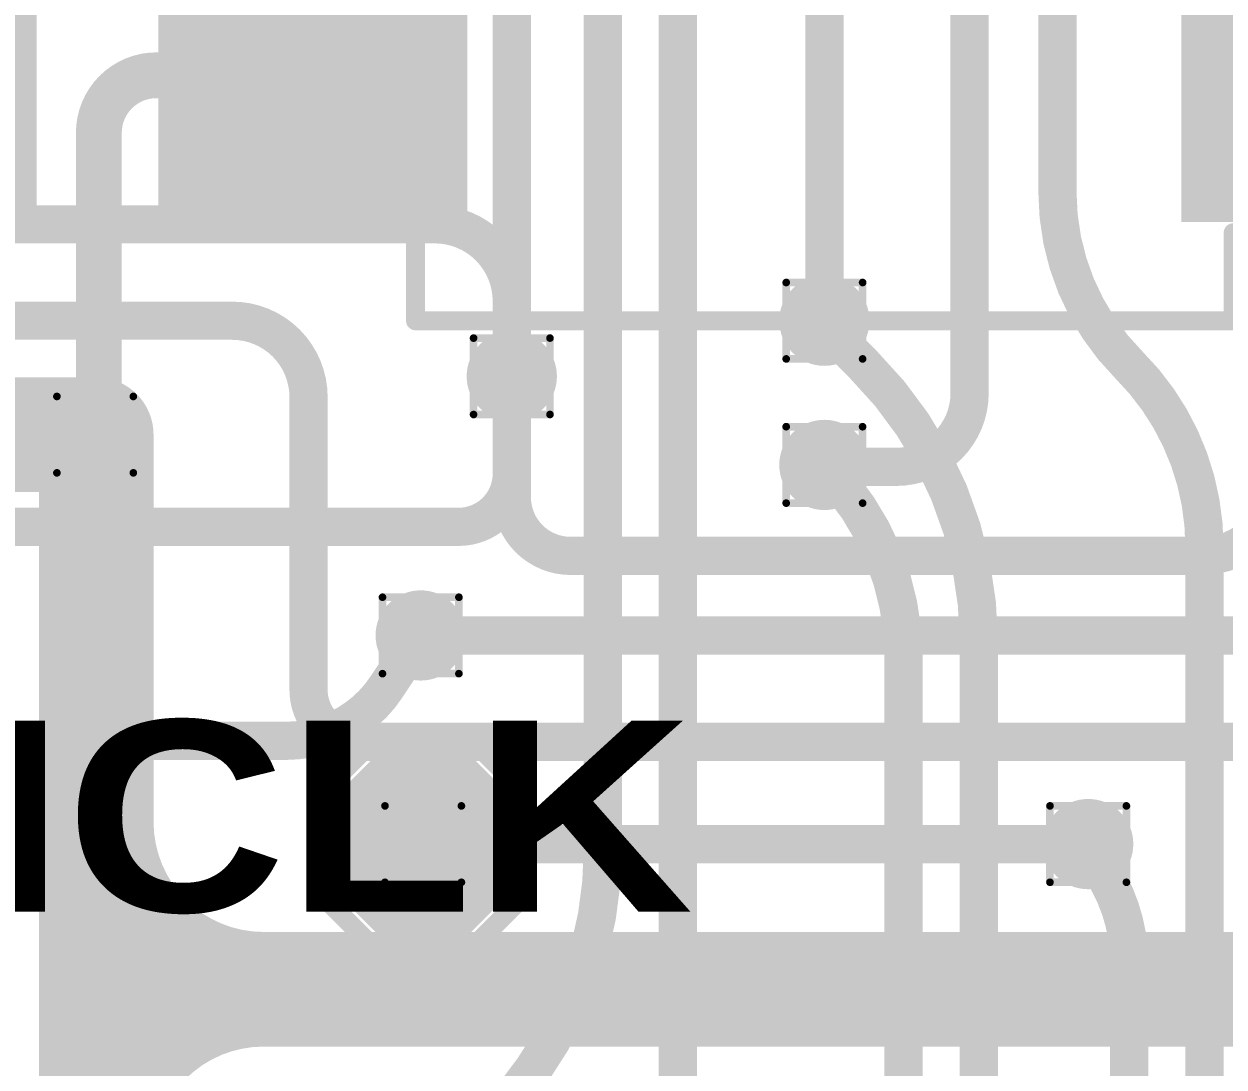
# Model space of a CAD drawing. Header units: inches. Extents: x -17 to 349, y -40 to 215.
# Drawn here: x 95.27 to 103.25, y 136.72 to 143.66 of the extents above; entities that cross this region are included whole.
import ezdxf

# ---------------------------------------------------------------- set-up
doc = ezdxf.new("R2010")
doc.units = ezdxf.units.IN
for name, color, linetype in [('Bottom Layer', 5, 'Continuous'), ('Drill Drawing', 1, 'Continuous'), ('Top Layer', 1, 'Continuous'), ('Top Overlay', 2, 'Continuous'), ('Top Paste', 8, 'Continuous'), ('Top Solder', 216, 'Continuous'), ('Via Holes', 16, 'Continuous')]:
    doc.layers.add(name, color=color, linetype=linetype)
doc.styles.add('Arial Black_Bold', font='', dxfattribs={"height": 0.2})
doc.styles.get('Arial Black_Bold').set_extended_font_data('Arial Black', bold=True)

# ---------------------------------------------------------------- blocks, each defined once
blk = doc.blocks.new('SMD6035_4P_61')
at = {"layer": 'Top Layer'}
for points in [[(-3.0998922, 1.8998946), (-1.2998958, 1.8998946), (-1.2998958, 0.4998974), (-3.0998922, 0.4998974)], [(1.2998958, 1.8998946), (3.0998922, 1.8998946), (3.0998922, 0.4998974), (1.2998958, 0.4998974)], [(-3.0998922, -0.4998974), (-1.2998958, -0.4998974), (-1.2998958, -1.8998946), (-3.0998922, -1.8998946)], [(1.2998958, -0.4998974), (3.0998922, -0.4998974), (3.0998922, -1.8998946), (1.2998958, -1.8998946)]]:
    blk.add_hatch(color=1, dxfattribs=at).paths.add_polyline_path(points)
at = {"layer": 'Top Paste'}
for points in [[(-3.0998922, 1.8998946), (-1.2998958, 1.8998946), (-1.2998958, 0.4998974), (-3.0998922, 0.4998974)], [(1.2998958, 1.8998946), (3.0998922, 1.8998946), (3.0998922, 0.4998974), (1.2998958, 0.4998974)], [(-3.0998922, -0.4998974), (-1.2998958, -0.4998974), (-1.2998958, -1.8998946), (-3.0998922, -1.8998946)], [(1.2998958, -0.4998974), (3.0998922, -0.4998974), (3.0998922, -1.8998946), (1.2998958, -1.8998946)]]:
    blk.add_hatch(color=8, dxfattribs=at).paths.add_polyline_path(points)
at = {"layer": 'Top Solder'}
for points in [[(-3.2014922, 2.0014946), (-1.1982958, 2.0014946), (-1.1982958, 0.3982974), (-3.2014922, 0.3982974)], [(1.1982958, 2.0014946), (3.2014922, 2.0014946), (3.2014922, 0.3982974), (1.1982958, 0.3982974)], [(-3.2014922, -0.3982974), (-1.1982958, -0.3982974), (-1.1982958, -2.0014946), (-3.2014922, -2.0014946)], [(1.1982958, -0.3982974), (3.2014922, -0.3982974), (3.2014922, -2.0014946), (1.1982958, -2.0014946)]]:
    blk.add_hatch(color=216, dxfattribs=at).paths.add_polyline_path(points)
at = {"layer": 'Top Overlay'}
for points in [[(1.095883, 1.8000218, 0.1999996, 0.1999996, 0), (-1.095883, 1.8000218, 0.1999996, 0.1999996, 0)], [(-2.999994, -0.2958592, 0.1999996, 0.1999996, 0), (-2.999994, 0.2958592, 0.1999996, 0.1999996, 0)], [(2.999994, -0.2958592, 0.1999996, 0.1999996, 0), (2.999994, 0.254, 0.1999996, 0.1999996, 0)], [(-3.4036, -1.2192, 0.127, 0.127, 0), (-3.40360254, -0.9652, 0.127, 0.127, 0)], [(-3.2766, -1.0922, 0.127, 0.127, 0), (-3.40360254, -0.9652, 0.127, 0.127, 0)], [(-3.4036, -1.2192, 0.127, 0.127, 0), (-3.2766, -1.0922, 0.127, 0.127, 0)], [(1.0446004, -1.7999964, 0.1999996, 0.1999996, 0), (-1.0958576, -1.7999964, 0.1999996, 0.1999996, 0)]]:
    blk.add_lwpolyline(points, format="xyseb", dxfattribs=at)
for points in [[(-1.1458829, 1.8000218, 0.0999998, 0.0999998, 1), (-1.0458831, 1.8000218, 0.0999998, 0.0999998, 1)], [(1.0458831, 1.8000218, 0.0999998, 0.0999998, 1), (1.1458829, 1.8000218, 0.0999998, 0.0999998, 1)], [(-3.0499939, 0.2958592, 0.0999998, 0.0999998, 1), (-2.9499941, 0.2958592, 0.0999998, 0.0999998, 1)], [(2.9499941, 0.254, 0.0999998, 0.0999998, 1), (3.0499939, 0.254, 0.0999998, 0.0999998, 1)], [(-3.0499939, -0.2958592, 0.0999998, 0.0999998, 1), (-2.9499941, -0.2958592, 0.0999998, 0.0999998, 1)], [(2.9499941, -0.2958592, 0.0999998, 0.0999998, 1), (3.0499939, -0.2958592, 0.0999998, 0.0999998, 1)], [(-3.43535254, -0.9652, 0.0635, 0.0635, 1), (-3.37185254, -0.9652, 0.0635, 0.0635, 1)], [(-3.43535254, -0.9652, 0.0635, 0.0635, 1), (-3.37185254, -0.9652, 0.0635, 0.0635, 1)], [(-3.30835, -1.0922, 0.0635, 0.0635, 1), (-3.24485, -1.0922, 0.0635, 0.0635, 1)], [(-3.30835, -1.0922, 0.0635, 0.0635, 1), (-3.24485, -1.0922, 0.0635, 0.0635, 1)], [(-3.43535, -1.2192, 0.0635, 0.0635, 1), (-3.37185, -1.2192, 0.0635, 0.0635, 1)], [(-3.43535, -1.2192, 0.0635, 0.0635, 1), (-3.37185, -1.2192, 0.0635, 0.0635, 1)], [(-1.1458575, -1.7999964, 0.0999998, 0.0999998, 1), (-1.0458577, -1.7999964, 0.0999998, 0.0999998, 1)], [(0.9946004999999999, -1.7999964, 0.0999998, 0.0999998, 1), (1.0946003, -1.7999964, 0.0999998, 0.0999998, 1)]]:
    blk.add_lwpolyline(points, format="xyseb", close=True, dxfattribs=at)
blk = doc.blocks.new('SSOP_28_208____62')
at = {"layer": 'Top Layer'}
for points in [[(-4.3249977, -3.34999965), (-2.47499886, -3.34999965), (-2.47499886, -3.79999875), (-4.3249977, -3.79999875)], [(2.4750014, -3.35000219), (4.32500024, -3.35000219), (4.32500024, -3.80000129), (2.4750014, -3.80000129)], [(-4.3249977, -4.00000089), (-2.47499886, -4.00000089), (-2.47499886, -4.449999989999999), (-4.3249977, -4.449999989999999)], [(2.47500394, -4.00000089), (4.32500278, -4.00000089), (4.32500278, -4.449999989999999), (2.47500394, -4.449999989999999)]]:
    blk.add_hatch(color=1, dxfattribs=at).paths.add_polyline_path(points)
at = {"layer": 'Top Paste'}
for points in [[(-4.3249977, -3.34999965), (-2.47499886, -3.34999965), (-2.47499886, -3.79999875), (-4.3249977, -3.79999875)], [(2.4750014, -3.35000219), (4.32500024, -3.35000219), (4.32500024, -3.80000129), (2.4750014, -3.80000129)], [(-4.3249977, -4.00000089), (-2.47499886, -4.00000089), (-2.47499886, -4.449999989999999), (-4.3249977, -4.449999989999999)], [(2.47500394, -4.00000089), (4.32500278, -4.00000089), (4.32500278, -4.449999989999999), (2.47500394, -4.449999989999999)]]:
    blk.add_hatch(color=8, dxfattribs=at).paths.add_polyline_path(points)
at = {"layer": 'Top Solder'}
for points in [[(-4.426597699999999, -2.59840095), (-2.37339886, -2.59840095), (-2.37339886, -3.25160005), (-4.426597699999999, -3.25160005)], [(2.37340394, -2.59840095), (4.42660278, -2.59840095), (4.42660278, -3.25160005), (2.37340394, -3.25160005)], [(-4.426597699999999, -3.24839965), (-2.37339886, -3.24839965), (-2.37339886, -3.90159875), (-4.426597699999999, -3.90159875)], [(2.3734014, -3.24840219), (4.42660024, -3.24840219), (4.42660024, -3.90160129), (2.3734014, -3.90160129)], [(-4.426597699999999, -3.89840089), (-2.37339886, -3.89840089), (-2.37339886, -4.55159999), (-4.426597699999999, -4.55159999)], [(2.37340394, -3.89840089), (4.42660278, -3.89840089), (4.42660278, -4.55159999), (2.37340394, -4.55159999)]]:
    blk.add_hatch(color=216, dxfattribs=at).paths.add_polyline_path(points)
at = {"layer": 'Top Overlay'}
for points in [[(-2.7178, -5.20699746, 0.127, 0.127, 0), (-2.7178, -4.6228, 0.127, 0.127, 0)], [(2.7178, -5.206999999999999, 0.127, 0.127, 0), (2.7178, -4.6228, 0.127, 0.127, 0)], [(-2.7178, -5.20699746, 0.127, 0.127, 0), (2.7178, -5.206999999999999, 0.127, 0.127, 0)]]:
    blk.add_lwpolyline(points, format="xyseb", dxfattribs=at)
for points in [[(-2.74955, -4.6228, 0.0635, 0.0635, 1), (-2.68605, -4.6228, 0.0635, 0.0635, 1)], [(2.68605, -4.6228, 0.0635, 0.0635, 1), (2.74955, -4.6228, 0.0635, 0.0635, 1)], [(-2.74955, -5.20699746, 0.0635, 0.0635, 1), (-2.68605, -5.20699746, 0.0635, 0.0635, 1)], [(-2.74955, -5.20699746, 0.0635, 0.0635, 1), (-2.68605, -5.20699746, 0.0635, 0.0635, 1)], [(2.68605, -5.206999999999999, 0.0635, 0.0635, 1), (2.74955, -5.206999999999999, 0.0635, 0.0635, 1)], [(2.68605, -5.206999999999999, 0.0635, 0.0635, 1), (2.74955, -5.206999999999999, 0.0635, 0.0635, 1)]]:
    blk.add_lwpolyline(points, format="xyseb", close=True, dxfattribs=at)
blk = doc.blocks.new('T____________0_5___67')
at = {"layer": 'Top Layer'}
blk.add_hatch(color=1, dxfattribs=at).paths.add_polyline_path([(0.250000135, 0.5000002699999999), (-0.250000135, 0.5000002699999999), (-0.5000002699999999, 0.250000135), (-0.5000002699999999, -0.250000135), (-0.250000135, -0.5000002699999999), (0.250000135, -0.5000002699999999), (0.5000002699999999, -0.250000135), (0.5000002699999999, 0.250000135)])
at = {"layer": 'Top Paste'}
blk.add_hatch(color=8, dxfattribs=at).paths.add_polyline_path([(0.250000135, 0.5000002699999999), (-0.250000135, 0.5000002699999999), (-0.5000002699999999, 0.250000135), (-0.5000002699999999, -0.250000135), (-0.250000135, -0.5000002699999999), (0.250000135, -0.5000002699999999), (0.5000002699999999, -0.250000135), (0.5000002699999999, 0.250000135)])
at = {"layer": 'Top Solder'}
blk.add_hatch(color=216, dxfattribs=at).paths.add_polyline_path([(0.300800135, 0.6016002699999999), (-0.300800135, 0.6016002699999999), (-0.6016002699999999, 0.300800135), (-0.6016002699999999, -0.300800135), (-0.300800135, -0.6016002699999999), (0.300800135, -0.6016002699999999), (0.6016002699999999, -0.300800135), (0.6016002699999999, 0.300800135)])
at = {"layer": 'Top Overlay'}
for points in [[(-0.33552384, 0.6795008, 0.127, 0.127, 0), (-0.6818579199999999, 0.33316672, 0.127, 0.127, 0)], [(-0.33552384, 0.6795008, 0.127, 0.127, 0), (0.3364991999999999, 0.6795008, 0.127, 0.127, 0)], [(0.3364991999999999, 0.6795008, 0.127, 0.127, 0), (0.6836460799999999, 0.33235392, 0.127, 0.127, 0)], [(-0.6818579199999999, 0.33316672, 0.127, 0.127, 0), (-0.6818579199999999, -0.33414208, 0.127, 0.127, 0)], [(0.6836460799999999, 0.33235392, 0.127, 0.127, 0), (0.6836460799999999, -0.32983424, 0.127, 0.127, 0)], [(-0.6818579199999999, -0.33414208, 0.127, 0.127, 0), (-0.33739328, -0.6786067199999999, 0.127, 0.127, 0)], [(0.6836460799999999, -0.32983424, 0.127, 0.127, 0), (0.3348736, -0.6786067199999999, 0.127, 0.127, 0)], [(-0.33739328, -0.6786067199999999, 0.127, 0.127, 0), (0.3348736, -0.6786067199999999, 0.127, 0.127, 0)]]:
    blk.add_lwpolyline(points, format="xyseb", dxfattribs=at)
for points in [[(-0.36727384, 0.6795008, 0.0635, 0.0635, 1), (-0.30377384, 0.6795008, 0.0635, 0.0635, 1)], [(-0.36727384, 0.6795008, 0.0635, 0.0635, 1), (-0.30377384, 0.6795008, 0.0635, 0.0635, 1)], [(0.3047492, 0.6795008, 0.0635, 0.0635, 1), (0.3682492, 0.6795008, 0.0635, 0.0635, 1)], [(0.3047492, 0.6795008, 0.0635, 0.0635, 1), (0.3682492, 0.6795008, 0.0635, 0.0635, 1)], [(-0.71360792, 0.33316672, 0.0635, 0.0635, 1), (-0.65010792, 0.33316672, 0.0635, 0.0635, 1)], [(-0.71360792, 0.33316672, 0.0635, 0.0635, 1), (-0.65010792, 0.33316672, 0.0635, 0.0635, 1)], [(0.65189608, 0.33235392, 0.0635, 0.0635, 1), (0.71539608, 0.33235392, 0.0635, 0.0635, 1)], [(0.65189608, 0.33235392, 0.0635, 0.0635, 1), (0.71539608, 0.33235392, 0.0635, 0.0635, 1)], [(-0.71360792, -0.33414208, 0.0635, 0.0635, 1), (-0.65010792, -0.33414208, 0.0635, 0.0635, 1)], [(-0.71360792, -0.33414208, 0.0635, 0.0635, 1), (-0.65010792, -0.33414208, 0.0635, 0.0635, 1)], [(0.65189608, -0.32983424, 0.0635, 0.0635, 1), (0.71539608, -0.32983424, 0.0635, 0.0635, 1)], [(0.65189608, -0.32983424, 0.0635, 0.0635, 1), (0.71539608, -0.32983424, 0.0635, 0.0635, 1)], [(-0.36914328, -0.6786067199999999, 0.0635, 0.0635, 1), (-0.30564328, -0.6786067199999999, 0.0635, 0.0635, 1)], [(-0.36914328, -0.6786067199999999, 0.0635, 0.0635, 1), (-0.30564328, -0.6786067199999999, 0.0635, 0.0635, 1)], [(0.3031236, -0.6786067199999999, 0.0635, 0.0635, 1), (0.3666236, -0.6786067199999999, 0.0635, 0.0635, 1)], [(0.3031236, -0.6786067199999999, 0.0635, 0.0635, 1), (0.3666236, -0.6786067199999999, 0.0635, 0.0635, 1)]]:
    blk.add_lwpolyline(points, format="xyseb", close=True, dxfattribs=at)

msp = doc.modelspace()

# ---------------------------------------------------------------- hatches: boundary and pattern name
at = {"layer": 'Bottom Layer'}
h = msp.add_hatch(color=5, dxfattribs=at)
edge = h.paths.add_edge_path()
edge.add_arc((100.59369772, 141.68247254), 0.2999994, 0, 360)
h = msp.add_hatch(color=5, dxfattribs=at)
edge = h.paths.add_edge_path()
edge.add_arc((98.51561196, 141.31290254), 0.2999994, 0, 360)
h = msp.add_hatch(color=5, dxfattribs=at)
edge = h.paths.add_edge_path()
edge.add_arc((95.74587404, 140.92501152), 0.2999994, 0, 360)
h = msp.add_hatch(color=5, dxfattribs=at)
edge = h.paths.add_edge_path()
edge.add_arc((100.59369772, 140.72371652), 0.2999994, 0, 360)
h = msp.add_hatch(color=5, dxfattribs=at)
edge = h.paths.add_edge_path()
edge.add_arc((97.91014453999999, 139.5899545), 0.2999994, 0, 360)
h = msp.add_hatch(color=5, dxfattribs=at)
edge = h.paths.add_edge_path()
edge.add_arc((97.92669771999999, 138.20267), 0.2999994, 0, 360)
h = msp.add_hatch(color=5, dxfattribs=at)
edge = h.paths.add_edge_path()
edge.add_arc((102.34721212, 138.20267), 0.2999994, 0, 360)
at = {"layer": 'Top Layer'}
h = msp.add_hatch(color=1, dxfattribs=at)
edge = h.paths.add_edge_path()
edge.add_arc((100.59369772, 141.68247254), 0.2999994, 0, 360)
h = msp.add_hatch(color=1, dxfattribs=at)
edge = h.paths.add_edge_path()
edge.add_arc((98.51561196, 141.31290254), 0.2999994, 0, 360)
h = msp.add_hatch(color=1, dxfattribs=at)
edge = h.paths.add_edge_path()
edge.add_arc((95.74587404, 140.92501152), 0.2999994, 0, 360)
h = msp.add_hatch(color=1, dxfattribs=at)
edge = h.paths.add_edge_path()
edge.add_arc((100.59369772, 140.72371652), 0.2999994, 0, 360)
h = msp.add_hatch(color=1, dxfattribs=at)
edge = h.paths.add_edge_path()
edge.add_arc((97.91014453999999, 139.5899545), 0.2999994, 0, 360)
h = msp.add_hatch(color=1, dxfattribs=at)
edge = h.paths.add_edge_path()
edge.add_arc((97.92669771999999, 138.20267), 0.2999994, 0, 360)
h = msp.add_hatch(color=1, dxfattribs=at)
edge = h.paths.add_edge_path()
edge.add_arc((102.34721212, 138.20267), 0.2999994, 0, 360)
at = {"layer": 'Via Holes'}
h = msp.add_hatch(color=7, dxfattribs=at)
edge = h.paths.add_edge_path()
edge.add_arc((100.59369772, 141.68247254), 0.1499997, 0, 360)
h = msp.add_hatch(color=7, dxfattribs=at)
edge = h.paths.add_edge_path()
edge.add_arc((98.51561196, 141.31290254), 0.1499997, 0, 360)
h = msp.add_hatch(color=7, dxfattribs=at)
edge = h.paths.add_edge_path()
edge.add_arc((95.74587404, 140.92501152), 0.1499997, 0, 360)
h = msp.add_hatch(color=7, dxfattribs=at)
edge = h.paths.add_edge_path()
edge.add_arc((100.59369772, 140.72371652), 0.1499997, 0, 360)
h = msp.add_hatch(color=7, dxfattribs=at)
edge = h.paths.add_edge_path()
edge.add_arc((97.91014453999999, 139.5899545), 0.1499997, 0, 360)
h = msp.add_hatch(color=7, dxfattribs=at)
edge = h.paths.add_edge_path()
edge.add_arc((97.92669771999999, 138.20267), 0.1499997, 0, 360)
h = msp.add_hatch(color=7, dxfattribs=at)
edge = h.paths.add_edge_path()
edge.add_arc((102.34721212, 138.20267), 0.1499997, 0, 360)

# ---------------------------------------------------------------- linework, layer by layer
at = {"layer": 'Bottom Layer'}
for points in [[(100.59369772, 141.68247254, 0.254, 0.254, 0), (100.59369772, 149.17547, 0.254, 0.254, 0)], [(101.55889772, 141.19987, 0.254, 0.254, 0), (101.55889772, 149.17547, 0.254, 0.254, 0)], [(87.25869772, 142.32367268, 0.254, 0.254, 0), (98.00352256, 142.32367268, 0.254, 0.254, 0)], [(98.00352256, 142.32367268, 0.254, 0.254, -0.4142135623730951), (98.51569831999998, 141.81149692, 0.254, 0.254, 0)], [(98.51569831999998, 140.50984598, 0.254, 0.254, 0), (98.51569831999998, 141.81149692, 0.254, 0.254, 0)], [(87.11790805999999, 141.68247254, 0.254, 0.254, 0), (96.65669772, 141.68247254, 0.254, 0.254, 0)], [(96.65669772, 141.68247254, 0.254, 0.254, -0.4142135623730951), (97.16469771999999, 141.17447254, 0.254, 0.254, 0)], [(86.68437324, 140.92501152, 0.7619999999999999, 0.7619999999999999, 0), (95.74587404, 140.92501152, 0.7619999999999999, 0.7619999999999999, 0)], [(95.75329083999999, 138.35000016, 0.7619999999999999, 0.7619999999999999, 0), (95.75329083999999, 140.92501152, 0.7619999999999999, 0.7619999999999999, 0)], [(97.16469771999999, 139.227052, 0.254, 0.254, 0), (97.16469771999999, 141.17447254, 0.254, 0.254, 0)], [(101.55889772, 141.19987, 0.254, 0.254, -0.4142135623730951), (101.06976992, 140.7107422, 0.254, 0.254, 0)], [(100.59369772, 140.72371652, 0.254, 0.254, 0), (100.8593487, 140.71074728, 0.254, 0.254, 0)], [(100.8593487, 140.71074728, 0.254, 0.254, 0), (101.06976992, 140.7107422, 0.254, 0.254, 0)], [(103.61611484, 140.63097604, 0.254, 0.254, -0.4142135623730951), (103.10405592, 140.11891712, 0.254, 0.254, 0)], [(98.90662718, 140.11891712, 0.254, 0.254, -0.4142135623730951), (98.51569831999998, 140.50984598, 0.254, 0.254, 0)], [(98.90662718, 140.11891712, 0.254, 0.254, 0), (103.10405592, 140.11891712, 0.254, 0.254, 0)], [(97.91014453999999, 139.5899545, 0.254, 0.254, 0), (104.04692678, 139.5899545, 0.254, 0.254, 0)], [(97.5085934, 138.88315632, 0.254, 0.254, -0.4142135623730951), (97.16469771999999, 139.227052, 0.254, 0.254, 0)], [(97.5085934, 138.88315632, 0.254, 0.254, 0), (105.2036758, 138.88315632, 0.254, 0.254, 0)], [(95.75329083999999, 136.1249373, 0.7619999999999999, 0.7619999999999999, 0), (95.75329083999999, 138.35000016, 0.7619999999999999, 0.7619999999999999, 0)], [(96.865821, 137.23747, 0.7619999999999999, 0.7619999999999999, -0.4142135623730951), (95.75329083999999, 138.35000016, 0.7619999999999999, 0.7619999999999999, 0)], [(97.98648931999999, 138.20267, 0.254, 0.254, 0), (102.37700632, 138.20267, 0.254, 0.254, 0)], [(95.75329083999999, 136.1249373, 0.7619999999999999, 0.7619999999999999, -0.4142135623730951), (96.865821, 137.23746746, 0.7619999999999999, 0.7619999999999999, 0)], [(96.865821, 137.23747, 0.7619999999999999, 0.7619999999999999, 0), (105.60542252, 137.23747, 0.7619999999999999, 0.7619999999999999, 0)]]:
    msp.add_lwpolyline(points, format="xyseb", dxfattribs=at)
for points in [[(97.94002255999999, 142.32367268, 0.127, 0.127, 1), (98.06702256, 142.32367268, 0.127, 0.127, 1)], [(97.94002255999999, 142.32367268, 0.127, 0.127, 1), (98.06702256, 142.32367268, 0.127, 0.127, 1)], [(98.45219832, 141.81149692, 0.127, 0.127, 1), (98.57919831999999, 141.81149692, 0.127, 0.127, 1)], [(98.45219832, 141.81149692, 0.127, 0.127, 1), (98.57919831999999, 141.81149692, 0.127, 0.127, 1)], [(96.59319772, 141.68247254, 0.127, 0.127, 1), (96.72019772, 141.68247254, 0.127, 0.127, 1)], [(96.59319772, 141.68247254, 0.127, 0.127, 1), (96.72019772, 141.68247254, 0.127, 0.127, 1)], [(100.53019772, 141.68247254, 0.127, 0.127, 1), (100.65719772, 141.68247254, 0.127, 0.127, 1)], [(95.55537403999999, 140.92501152, 0.3809999999999999, 0.3809999999999999, 1), (95.93637403999999, 140.92501152, 0.3809999999999999, 0.3809999999999999, 1)], [(95.56279083999999, 140.92501152, 0.3809999999999999, 0.3809999999999999, 1), (95.94379083999999, 140.92501152, 0.3809999999999999, 0.3809999999999999, 1)], [(97.10119772, 141.17447254, 0.127, 0.127, 1), (97.22819772, 141.17447254, 0.127, 0.127, 1)], [(97.10119772, 141.17447254, 0.127, 0.127, 1), (97.22819772, 141.17447254, 0.127, 0.127, 1)], [(101.49539772, 141.19987, 0.127, 0.127, 1), (101.62239772, 141.19987, 0.127, 0.127, 1)], [(101.49539772, 141.19987, 0.127, 0.127, 1), (101.62239772, 141.19987, 0.127, 0.127, 1)], [(100.53019772, 140.72371652, 0.127, 0.127, 1), (100.65719772, 140.72371652, 0.127, 0.127, 1)], [(100.7958487, 140.71074728, 0.127, 0.127, 1), (100.9228487, 140.71074728, 0.127, 0.127, 1)], [(100.7958487, 140.71074728, 0.127, 0.127, 1), (100.9228487, 140.71074728, 0.127, 0.127, 1)], [(101.00626992, 140.7107422, 0.127, 0.127, 1), (101.13326992, 140.7107422, 0.127, 0.127, 1)], [(101.00626992, 140.7107422, 0.127, 0.127, 1), (101.13326992, 140.7107422, 0.127, 0.127, 1)], [(98.45219832, 140.50984598, 0.127, 0.127, 1), (98.57919831999999, 140.50984598, 0.127, 0.127, 1)], [(98.45219832, 140.50984598, 0.127, 0.127, 1), (98.57919831999999, 140.50984598, 0.127, 0.127, 1)], [(98.84312718, 140.11891712, 0.127, 0.127, 1), (98.97012717999999, 140.11891712, 0.127, 0.127, 1)], [(98.84312718, 140.11891712, 0.127, 0.127, 1), (98.97012717999999, 140.11891712, 0.127, 0.127, 1)], [(103.04055592, 140.11891712, 0.127, 0.127, 1), (103.16755592, 140.11891712, 0.127, 0.127, 1)], [(103.04055592, 140.11891712, 0.127, 0.127, 1), (103.16755592, 140.11891712, 0.127, 0.127, 1)], [(97.84664453999999, 139.5899545, 0.127, 0.127, 1), (97.97364454, 139.5899545, 0.127, 0.127, 1)], [(97.10119772, 139.227052, 0.127, 0.127, 1), (97.22819772, 139.227052, 0.127, 0.127, 1)], [(97.10119772, 139.227052, 0.127, 0.127, 1), (97.22819772, 139.227052, 0.127, 0.127, 1)], [(97.44509339999999, 138.88315632, 0.127, 0.127, 1), (97.5720934, 138.88315632, 0.127, 0.127, 1)], [(97.44509339999999, 138.88315632, 0.127, 0.127, 1), (97.5720934, 138.88315632, 0.127, 0.127, 1)], [(95.56279083999999, 138.35000016, 0.3809999999999999, 0.3809999999999999, 1), (95.94379083999999, 138.35000016, 0.3809999999999999, 0.3809999999999999, 1)], [(95.56279083999999, 138.35000016, 0.3809999999999999, 0.3809999999999999, 1), (95.94379083999999, 138.35000016, 0.3809999999999999, 0.3809999999999999, 1)], [(95.56279083999999, 138.35000016, 0.3809999999999999, 0.3809999999999999, 1), (95.94379083999999, 138.35000016, 0.3809999999999999, 0.3809999999999999, 1)], [(97.92298932, 138.20267, 0.127, 0.127, 1), (98.04998932, 138.20267, 0.127, 0.127, 1)], [(102.31350632, 138.20267, 0.127, 0.127, 1), (102.44050632, 138.20267, 0.127, 0.127, 1)], [(96.675321, 137.23747, 0.3809999999999999, 0.3809999999999999, 1), (97.056321, 137.23747, 0.3809999999999999, 0.3809999999999999, 1)], [(96.675321, 137.23747, 0.3809999999999999, 0.3809999999999999, 1), (97.056321, 137.23747, 0.3809999999999999, 0.3809999999999999, 1)], [(96.675321, 137.23746746, 0.3809999999999999, 0.3809999999999999, 1), (97.056321, 137.23746746, 0.3809999999999999, 0.3809999999999999, 1)]]:
    msp.add_lwpolyline(points, format="xyseb", close=True, dxfattribs=at)
at = {"layer": 'Drill Drawing'}
for points in [[(100.33969772, 141.93647254, 0.0508, 0.0508, 0), (100.84769772, 141.93647254, 0.0508, 0.0508, 0)], [(100.33969772, 141.42847254, 0.0508, 0.0508, 0), (100.33969772, 141.93647254, 0.0508, 0.0508, 0)], [(100.84769772, 141.42847254, 0.0508, 0.0508, 0), (100.84769772, 141.93647254, 0.0508, 0.0508, 0)], [(98.26161196, 141.56690254, 0.0508, 0.0508, 0), (98.76961195999999, 141.56690254, 0.0508, 0.0508, 0)], [(98.26161196, 141.05890254, 0.0508, 0.0508, 0), (98.26161196, 141.56690254, 0.0508, 0.0508, 0)], [(98.76961195999999, 141.05890254, 0.0508, 0.0508, 0), (98.76961195999999, 141.56690254, 0.0508, 0.0508, 0)], [(100.33969772, 141.42847254, 0.0508, 0.0508, 0), (100.84769772, 141.42847254, 0.0508, 0.0508, 0)], [(95.49187404, 141.17901152, 0.0508, 0.0508, 0), (95.99987404, 141.17901152, 0.0508, 0.0508, 0)], [(95.49187404, 140.67101152, 0.0508, 0.0508, 0), (95.49187404, 141.17901152, 0.0508, 0.0508, 0)], [(95.99987404, 140.67101152, 0.0508, 0.0508, 0), (95.99987404, 141.17901152, 0.0508, 0.0508, 0)], [(98.26161196, 141.05890254, 0.0508, 0.0508, 0), (98.76961195999999, 141.05890254, 0.0508, 0.0508, 0)], [(100.33969772, 140.97771652, 0.0508, 0.0508, 0), (100.84769772, 140.97771652, 0.0508, 0.0508, 0)], [(100.33969772, 140.46971652, 0.0508, 0.0508, 0), (100.33969772, 140.97771652, 0.0508, 0.0508, 0)], [(100.84769772, 140.46971652, 0.0508, 0.0508, 0), (100.84769772, 140.97771652, 0.0508, 0.0508, 0)], [(95.49187404, 140.67101152, 0.0508, 0.0508, 0), (95.99987404, 140.67101152, 0.0508, 0.0508, 0)], [(100.33969772, 140.46971652, 0.0508, 0.0508, 0), (100.84769772, 140.46971652, 0.0508, 0.0508, 0)], [(97.65614454, 139.8439545, 0.0508, 0.0508, 0), (98.16414454, 139.8439545, 0.0508, 0.0508, 0)], [(97.65614454, 139.3359545, 0.0508, 0.0508, 0), (97.65614454, 139.8439545, 0.0508, 0.0508, 0)], [(98.16414454, 139.3359545, 0.0508, 0.0508, 0), (98.16414454, 139.8439545, 0.0508, 0.0508, 0)], [(97.65614454, 139.3359545, 0.0508, 0.0508, 0), (98.16414454, 139.3359545, 0.0508, 0.0508, 0)], [(97.67269772, 138.45667, 0.0508, 0.0508, 0), (98.18069772, 138.45667, 0.0508, 0.0508, 0)], [(97.67269772, 137.94867, 0.0508, 0.0508, 0), (97.67269772, 138.45667, 0.0508, 0.0508, 0)], [(98.18069772, 137.94867, 0.0508, 0.0508, 0), (98.18069772, 138.45667, 0.0508, 0.0508, 0)], [(102.09321212, 138.45667, 0.0508, 0.0508, 0), (102.60121212, 138.45667, 0.0508, 0.0508, 0)], [(102.09321212, 137.94867, 0.0508, 0.0508, 0), (102.09321212, 138.45667, 0.0508, 0.0508, 0)], [(102.60121212, 137.94867, 0.0508, 0.0508, 0), (102.60121212, 138.45667, 0.0508, 0.0508, 0)], [(97.67269772, 137.94867, 0.0508, 0.0508, 0), (98.18069772, 137.94867, 0.0508, 0.0508, 0)], [(102.09321212, 137.94867, 0.0508, 0.0508, 0), (102.60121212, 137.94867, 0.0508, 0.0508, 0)]]:
    msp.add_lwpolyline(points, format="xyseb", dxfattribs=at)
for points in [[(100.32699772, 141.93647254, 0.0254, 0.0254, 1), (100.35239772, 141.93647254, 0.0254, 0.0254, 1)], [(100.32699772, 141.93647254, 0.0254, 0.0254, 1), (100.35239772, 141.93647254, 0.0254, 0.0254, 1)], [(100.83499772, 141.93647254, 0.0254, 0.0254, 1), (100.86039772, 141.93647254, 0.0254, 0.0254, 1)], [(100.83499772, 141.93647254, 0.0254, 0.0254, 1), (100.86039772, 141.93647254, 0.0254, 0.0254, 1)], [(98.24891196, 141.56690254, 0.0254, 0.0254, 1), (98.27431195999999, 141.56690254, 0.0254, 0.0254, 1)], [(98.24891196, 141.56690254, 0.0254, 0.0254, 1), (98.27431195999999, 141.56690254, 0.0254, 0.0254, 1)], [(98.75691196, 141.56690254, 0.0254, 0.0254, 1), (98.78231196, 141.56690254, 0.0254, 0.0254, 1)], [(98.75691196, 141.56690254, 0.0254, 0.0254, 1), (98.78231196, 141.56690254, 0.0254, 0.0254, 1)], [(100.32699772, 141.42847254, 0.0254, 0.0254, 1), (100.35239772, 141.42847254, 0.0254, 0.0254, 1)], [(100.32699772, 141.42847254, 0.0254, 0.0254, 1), (100.35239772, 141.42847254, 0.0254, 0.0254, 1)], [(100.83499772, 141.42847254, 0.0254, 0.0254, 1), (100.86039772, 141.42847254, 0.0254, 0.0254, 1)], [(100.83499772, 141.42847254, 0.0254, 0.0254, 1), (100.86039772, 141.42847254, 0.0254, 0.0254, 1)], [(95.47917404, 141.17901152, 0.0254, 0.0254, 1), (95.50457404, 141.17901152, 0.0254, 0.0254, 1)], [(95.47917404, 141.17901152, 0.0254, 0.0254, 1), (95.50457404, 141.17901152, 0.0254, 0.0254, 1)], [(95.98717403999999, 141.17901152, 0.0254, 0.0254, 1), (96.01257404, 141.17901152, 0.0254, 0.0254, 1)], [(95.98717403999999, 141.17901152, 0.0254, 0.0254, 1), (96.01257404, 141.17901152, 0.0254, 0.0254, 1)], [(98.24891196, 141.05890254, 0.0254, 0.0254, 1), (98.27431195999999, 141.05890254, 0.0254, 0.0254, 1)], [(98.24891196, 141.05890254, 0.0254, 0.0254, 1), (98.27431195999999, 141.05890254, 0.0254, 0.0254, 1)], [(98.75691196, 141.05890254, 0.0254, 0.0254, 1), (98.78231196, 141.05890254, 0.0254, 0.0254, 1)], [(98.75691196, 141.05890254, 0.0254, 0.0254, 1), (98.78231196, 141.05890254, 0.0254, 0.0254, 1)], [(100.32699772, 140.97771652, 0.0254, 0.0254, 1), (100.35239772, 140.97771652, 0.0254, 0.0254, 1)], [(100.32699772, 140.97771652, 0.0254, 0.0254, 1), (100.35239772, 140.97771652, 0.0254, 0.0254, 1)], [(100.83499772, 140.97771652, 0.0254, 0.0254, 1), (100.86039772, 140.97771652, 0.0254, 0.0254, 1)], [(100.83499772, 140.97771652, 0.0254, 0.0254, 1), (100.86039772, 140.97771652, 0.0254, 0.0254, 1)], [(95.47917404, 140.67101152, 0.0254, 0.0254, 1), (95.50457404, 140.67101152, 0.0254, 0.0254, 1)], [(95.47917404, 140.67101152, 0.0254, 0.0254, 1), (95.50457404, 140.67101152, 0.0254, 0.0254, 1)], [(95.98717403999999, 140.67101152, 0.0254, 0.0254, 1), (96.01257404, 140.67101152, 0.0254, 0.0254, 1)], [(95.98717403999999, 140.67101152, 0.0254, 0.0254, 1), (96.01257404, 140.67101152, 0.0254, 0.0254, 1)], [(100.32699772, 140.46971652, 0.0254, 0.0254, 1), (100.35239772, 140.46971652, 0.0254, 0.0254, 1)], [(100.32699772, 140.46971652, 0.0254, 0.0254, 1), (100.35239772, 140.46971652, 0.0254, 0.0254, 1)], [(100.83499772, 140.46971652, 0.0254, 0.0254, 1), (100.86039772, 140.46971652, 0.0254, 0.0254, 1)], [(100.83499772, 140.46971652, 0.0254, 0.0254, 1), (100.86039772, 140.46971652, 0.0254, 0.0254, 1)], [(97.64344453999999, 139.8439545, 0.0254, 0.0254, 1), (97.66884454, 139.8439545, 0.0254, 0.0254, 1)], [(97.64344453999999, 139.8439545, 0.0254, 0.0254, 1), (97.66884454, 139.8439545, 0.0254, 0.0254, 1)], [(98.15144453999999, 139.8439545, 0.0254, 0.0254, 1), (98.17684453999999, 139.8439545, 0.0254, 0.0254, 1)], [(98.15144453999999, 139.8439545, 0.0254, 0.0254, 1), (98.17684453999999, 139.8439545, 0.0254, 0.0254, 1)], [(97.64344453999999, 139.3359545, 0.0254, 0.0254, 1), (97.66884454, 139.3359545, 0.0254, 0.0254, 1)], [(97.64344453999999, 139.3359545, 0.0254, 0.0254, 1), (97.66884454, 139.3359545, 0.0254, 0.0254, 1)], [(98.15144453999999, 139.3359545, 0.0254, 0.0254, 1), (98.17684453999999, 139.3359545, 0.0254, 0.0254, 1)], [(98.15144453999999, 139.3359545, 0.0254, 0.0254, 1), (98.17684453999999, 139.3359545, 0.0254, 0.0254, 1)], [(97.65999771999999, 138.45667, 0.0254, 0.0254, 1), (97.68539772, 138.45667, 0.0254, 0.0254, 1)], [(97.65999771999999, 138.45667, 0.0254, 0.0254, 1), (97.68539772, 138.45667, 0.0254, 0.0254, 1)], [(98.16799772, 138.45667, 0.0254, 0.0254, 1), (98.19339772, 138.45667, 0.0254, 0.0254, 1)], [(98.16799772, 138.45667, 0.0254, 0.0254, 1), (98.19339772, 138.45667, 0.0254, 0.0254, 1)], [(102.08051212, 138.45667, 0.0254, 0.0254, 1), (102.10591212, 138.45667, 0.0254, 0.0254, 1)], [(102.08051212, 138.45667, 0.0254, 0.0254, 1), (102.10591212, 138.45667, 0.0254, 0.0254, 1)], [(102.58851212, 138.45667, 0.0254, 0.0254, 1), (102.61391212, 138.45667, 0.0254, 0.0254, 1)], [(102.58851212, 138.45667, 0.0254, 0.0254, 1), (102.61391212, 138.45667, 0.0254, 0.0254, 1)], [(97.65999771999999, 137.94867, 0.0254, 0.0254, 1), (97.68539772, 137.94867, 0.0254, 0.0254, 1)], [(97.65999771999999, 137.94867, 0.0254, 0.0254, 1), (97.68539772, 137.94867, 0.0254, 0.0254, 1)], [(98.16799772, 137.94867, 0.0254, 0.0254, 1), (98.19339772, 137.94867, 0.0254, 0.0254, 1)], [(98.16799772, 137.94867, 0.0254, 0.0254, 1), (98.19339772, 137.94867, 0.0254, 0.0254, 1)], [(102.08051212, 137.94867, 0.0254, 0.0254, 1), (102.10591212, 137.94867, 0.0254, 0.0254, 1)], [(102.08051212, 137.94867, 0.0254, 0.0254, 1), (102.10591212, 137.94867, 0.0254, 0.0254, 1)], [(102.58851212, 137.94867, 0.0254, 0.0254, 1), (102.61391212, 137.94867, 0.0254, 0.0254, 1)], [(102.58851212, 137.94867, 0.0254, 0.0254, 1), (102.61391212, 137.94867, 0.0254, 0.0254, 1)]]:
    msp.add_lwpolyline(points, format="xyseb", close=True, dxfattribs=at)
at = {"layer": 'Top Layer'}
for points in [[(99.12049772, 138.16672646, 0.254, 0.254, 0), (99.12049772, 150.0565452, 0.254, 0.254, 0)], [(99.62005476, 132.81871328, 0.254, 0.254, 0), (99.62005476, 146.6978016, 0.254, 0.254, 0)], [(102.14276498, 142.5386151, 0.254, 0.254, 0), (102.14276498, 146.01830334, 0.254, 0.254, 0)], [(98.51561196, 141.31290254, 0.254, 0.254, 0), (98.51561196, 144.35015326, 0.254, 0.254, 0)], [(95.7705222, 142.93142864, 0.3048, 0.3048, -0.4142135623730951), (96.15356435999999, 143.3144708, 0.3048, 0.3048, 0)], [(96.15356435999999, 143.3144708, 0.3048, 0.3048, 0), (97.19369943999999, 143.3144708, 0.3048, 0.3048, 0)], [(95.7705222, 141.20365968, 0.3048, 0.3048, 0), (95.7705222, 142.93142864, 0.3048, 0.3048, 0)], [(102.6200513, 141.3863441, 0.254, 0.254, -0.198912367379658), (102.14276498, 142.5386151, 0.254, 0.254, 0)], [(100.6170835, 141.62601596, 0.254, 0.254, -0.1989182138202393), (100.59369772, 141.68247254, 0.254, 0.254, 0)], [(100.6170835, 141.62601596, 0.254, 0.254, 0), (100.85675028, 141.3863441, 0.254, 0.254, 0)], [(100.85675028, 141.3863441, 0.254, 0.254, -0.1989119964247803), (101.62005584, 139.5435868, 0.254, 0.254, 0)], [(102.6200513, 141.3863441, 0.254, 0.254, -0.198912367379658), (103.12005538, 140.17922688, 0.254, 0.254, 0)], [(98.51561196, 140.66565466, 0.254, 0.254, 0), (98.51561196, 141.31290254, 0.254, 0.254, 0)], [(95.74587404, 141.17901152, 0.3048, 0.3048, 0), (95.7705222, 141.20365968, 0.3048, 0.3048, 0)], [(100.59369772, 140.71073712, 0.254, 0.254, 0), (100.59369772, 140.72371652, 0.254, 0.254, 0)], [(100.59370026, 140.71073966, 0.254, 0.254, -0.1988025816355367), (101.1200543, 139.44077522, 0.254, 0.254, 0)], [(98.51561196, 140.66565466, 0.254, 0.254, -0.4142135623730951), (98.16183059999999, 140.3118733, 0.254, 0.254, 0)], [(93.8245774, 140.3118733, 0.254, 0.254, 0), (98.16183059999999, 140.3118733, 0.254, 0.254, 0)], [(103.12005538, 132.81871328, 0.254, 0.254, 0), (103.12005538, 140.17922688, 0.254, 0.254, 0)], [(97.68193316, 139.24661762, 0.254, 0.254, 0), (97.91014453999999, 139.5899545, 0.254, 0.254, 0)], [(101.6200533, 139.5435868, 0.254, 0.254, 0), (101.62005584, 139.54244634, 0.254, 0.254, 0)], [(101.62005584, 132.81871074, 0.254, 0.254, 0), (101.62005584, 139.54244634, 0.254, 0.254, 0)], [(101.1200543, 132.81871328, 0.254, 0.254, 0), (101.1200543, 139.44077522, 0.254, 0.254, 0)], [(97.68193316, 139.24661762, 0.254, 0.254, -0.2511292955966005), (97.01577752, 138.88951394, 0.254, 0.254, 0)], [(91.85937178, 138.88951648, 0.254, 0.254, 0), (97.0146396, 138.88951648, 0.254, 0.254, 0)], [(97.0146396, 138.88951648, 0.254, 0.254, 0), (97.01577752, 138.88951394, 0.254, 0.254, 0)], [(102.2909816, 138.20639364, 0.254, 0.254, 0), (102.34721212, 138.20267, 0.254, 0.254, 0)], [(102.34721212, 138.20267, 0.254, 0.254, 0), (102.4864092, 137.94340204, 0.254, 0.254, 0)], [(99.12049772, 138.16672646, 0.254, 0.254, -0.1546254915279767), (98.65708996, 136.70407, 0.254, 0.254, 0)], [(102.4864092, 137.94340204, 0.254, 0.254, -0.1236543513271162), (102.6200513, 137.41263602, 0.254, 0.254, 0)], [(102.62004876, 137.41263602, 0.254, 0.254, 0), (102.6200513, 137.41035256, 0.254, 0.254, 0)], [(102.6200513, 132.81871328, 0.254, 0.254, 0), (102.6200513, 137.41035256, 0.254, 0.254, 0)], [(98.65708996, 136.70407, 0.254, 0.254, -0.0429653925980495), (98.3765495, 136.37067468, 0.254, 0.254, 0)]]:
    msp.add_lwpolyline(points, format="xyseb", dxfattribs=at)
for points in [[(96.07736435999999, 143.3144708, 0.1524, 0.1524, 1), (96.22976436, 143.3144708, 0.1524, 0.1524, 1)], [(96.07736435999999, 143.3144708, 0.1524, 0.1524, 1), (96.22976436, 143.3144708, 0.1524, 0.1524, 1)], [(97.11749944, 143.3144708, 0.1524, 0.1524, 1), (97.26989943999999, 143.3144708, 0.1524, 0.1524, 1)], [(95.69432219999999, 142.93142864, 0.1524, 0.1524, 1), (95.8467222, 142.93142864, 0.1524, 0.1524, 1)], [(95.69432219999999, 142.93142864, 0.1524, 0.1524, 1), (95.8467222, 142.93142864, 0.1524, 0.1524, 1)], [(102.07926498, 142.5386151, 0.127, 0.127, 1), (102.20626498, 142.5386151, 0.127, 0.127, 1)], [(102.07926498, 142.5386151, 0.127, 0.127, 1), (102.20626498, 142.5386151, 0.127, 0.127, 1)], [(100.53019772, 141.68247254, 0.127, 0.127, 1), (100.65719772, 141.68247254, 0.127, 0.127, 1)], [(100.5535835, 141.62601596, 0.127, 0.127, 1), (100.6805835, 141.62601596, 0.127, 0.127, 1)], [(100.5535835, 141.62601596, 0.127, 0.127, 1), (100.6805835, 141.62601596, 0.127, 0.127, 1)], [(100.79325028, 141.3863441, 0.127, 0.127, 1), (100.92025028, 141.3863441, 0.127, 0.127, 1)], [(100.79325028, 141.3863441, 0.127, 0.127, 1), (100.92025028, 141.3863441, 0.127, 0.127, 1)], [(102.5565513, 141.3863441, 0.127, 0.127, 1), (102.6835513, 141.3863441, 0.127, 0.127, 1)], [(102.5565513, 141.3863441, 0.127, 0.127, 1), (102.6835513, 141.3863441, 0.127, 0.127, 1)], [(98.45211196, 141.31290254, 0.127, 0.127, 1), (98.57911195999999, 141.31290254, 0.127, 0.127, 1)], [(98.45211196, 141.31290254, 0.127, 0.127, 1), (98.57911195999999, 141.31290254, 0.127, 0.127, 1)], [(95.69432219999999, 141.20365968, 0.1524, 0.1524, 1), (95.8467222, 141.20365968, 0.1524, 0.1524, 1)], [(95.69432219999999, 141.20365968, 0.1524, 0.1524, 1), (95.8467222, 141.20365968, 0.1524, 0.1524, 1)], [(95.66967403999999, 141.17901152, 0.1524, 0.1524, 1), (95.82207403999999, 141.17901152, 0.1524, 0.1524, 1)], [(100.53019772, 140.72371652, 0.127, 0.127, 1), (100.65719772, 140.72371652, 0.127, 0.127, 1)], [(100.53019772, 140.71073712, 0.127, 0.127, 1), (100.65719772, 140.71073712, 0.127, 0.127, 1)], [(100.53020026, 140.71073966, 0.127, 0.127, 1), (100.65720026, 140.71073966, 0.127, 0.127, 1)], [(98.45211196, 140.66565466, 0.127, 0.127, 1), (98.57911195999999, 140.66565466, 0.127, 0.127, 1)], [(98.45211196, 140.66565466, 0.127, 0.127, 1), (98.57911195999999, 140.66565466, 0.127, 0.127, 1)], [(98.0983306, 140.3118733, 0.127, 0.127, 1), (98.22533059999999, 140.3118733, 0.127, 0.127, 1)], [(98.0983306, 140.3118733, 0.127, 0.127, 1), (98.22533059999999, 140.3118733, 0.127, 0.127, 1)], [(103.05655538, 140.17922688, 0.127, 0.127, 1), (103.18355538, 140.17922688, 0.127, 0.127, 1)], [(103.05655538, 140.17922688, 0.127, 0.127, 1), (103.18355538, 140.17922688, 0.127, 0.127, 1)], [(97.84664453999999, 139.5899545, 0.127, 0.127, 1), (97.97364454, 139.5899545, 0.127, 0.127, 1)], [(101.5565533, 139.5435868, 0.127, 0.127, 1), (101.6835533, 139.5435868, 0.127, 0.127, 1)], [(101.55655584, 139.5435868, 0.127, 0.127, 1), (101.68355584, 139.5435868, 0.127, 0.127, 1)], [(101.55655584, 139.54244634, 0.127, 0.127, 1), (101.68355584, 139.54244634, 0.127, 0.127, 1)], [(101.55655584, 139.54244634, 0.127, 0.127, 1), (101.68355584, 139.54244634, 0.127, 0.127, 1)], [(101.0565543, 139.44077522, 0.127, 0.127, 1), (101.1835543, 139.44077522, 0.127, 0.127, 1)], [(101.0565543, 139.44077522, 0.127, 0.127, 1), (101.1835543, 139.44077522, 0.127, 0.127, 1)], [(97.61843316, 139.24661762, 0.127, 0.127, 1), (97.74543316, 139.24661762, 0.127, 0.127, 1)], [(97.61843316, 139.24661762, 0.127, 0.127, 1), (97.74543316, 139.24661762, 0.127, 0.127, 1)], [(96.95113959999999, 138.88951648, 0.127, 0.127, 1), (97.0781396, 138.88951648, 0.127, 0.127, 1)], [(96.95113959999999, 138.88951648, 0.127, 0.127, 1), (97.0781396, 138.88951648, 0.127, 0.127, 1)], [(96.95227752, 138.88951394, 0.127, 0.127, 1), (97.07927751999999, 138.88951394, 0.127, 0.127, 1)], [(96.95227752, 138.88951394, 0.127, 0.127, 1), (97.07927751999999, 138.88951394, 0.127, 0.127, 1)], [(102.2274816, 138.20639364, 0.127, 0.127, 1), (102.3544816, 138.20639364, 0.127, 0.127, 1)], [(102.28371212, 138.20267, 0.127, 0.127, 1), (102.41071212, 138.20267, 0.127, 0.127, 1)], [(102.28371212, 138.20267, 0.127, 0.127, 1), (102.41071212, 138.20267, 0.127, 0.127, 1)], [(99.05699772, 138.16672646, 0.127, 0.127, 1), (99.18399772, 138.16672646, 0.127, 0.127, 1)], [(99.05699772, 138.16672646, 0.127, 0.127, 1), (99.18399772, 138.16672646, 0.127, 0.127, 1)], [(102.4229092, 137.94340204, 0.127, 0.127, 1), (102.5499092, 137.94340204, 0.127, 0.127, 1)], [(102.4229092, 137.94340204, 0.127, 0.127, 1), (102.5499092, 137.94340204, 0.127, 0.127, 1)], [(102.55654876, 137.41263602, 0.127, 0.127, 1), (102.68354876, 137.41263602, 0.127, 0.127, 1)], [(102.5565513, 137.41263602, 0.127, 0.127, 1), (102.6835513, 137.41263602, 0.127, 0.127, 1)], [(102.5565513, 137.41035256, 0.127, 0.127, 1), (102.6835513, 137.41035256, 0.127, 0.127, 1)], [(102.5565513, 137.41035256, 0.127, 0.127, 1), (102.6835513, 137.41035256, 0.127, 0.127, 1)], [(98.59358995999999, 136.70407, 0.127, 0.127, 1), (98.72058996, 136.70407, 0.127, 0.127, 1)], [(98.59358995999999, 136.70407, 0.127, 0.127, 1), (98.72058996, 136.70407, 0.127, 0.127, 1)]]:
    msp.add_lwpolyline(points, format="xyseb", close=True, dxfattribs=at)

# ---------------------------------------------------------------- block references
msp.add_blockref('SSOP_28_208____62', (100.59369772, 146.88947))
for name, p, rotation in [('SMD6035_4P_61', (93.35469771999999, 145.48947026), 270), ('T____________0_5___67', (97.92669771999999, 138.20267), 90)]:
    msp.add_blockref(name, p, dxfattribs=dict(rotation=rotation))

# ---------------------------------------------------------------- texts
at = {"layer": 'Top Overlay', "style": 'Arial Black_Bold'}
msp.add_text('MCLK', height=1.27, rotation=360, dxfattribs=at).set_placement((93.85633501999999, 137.75413648))

doc.saveas('drawing.dxf')
